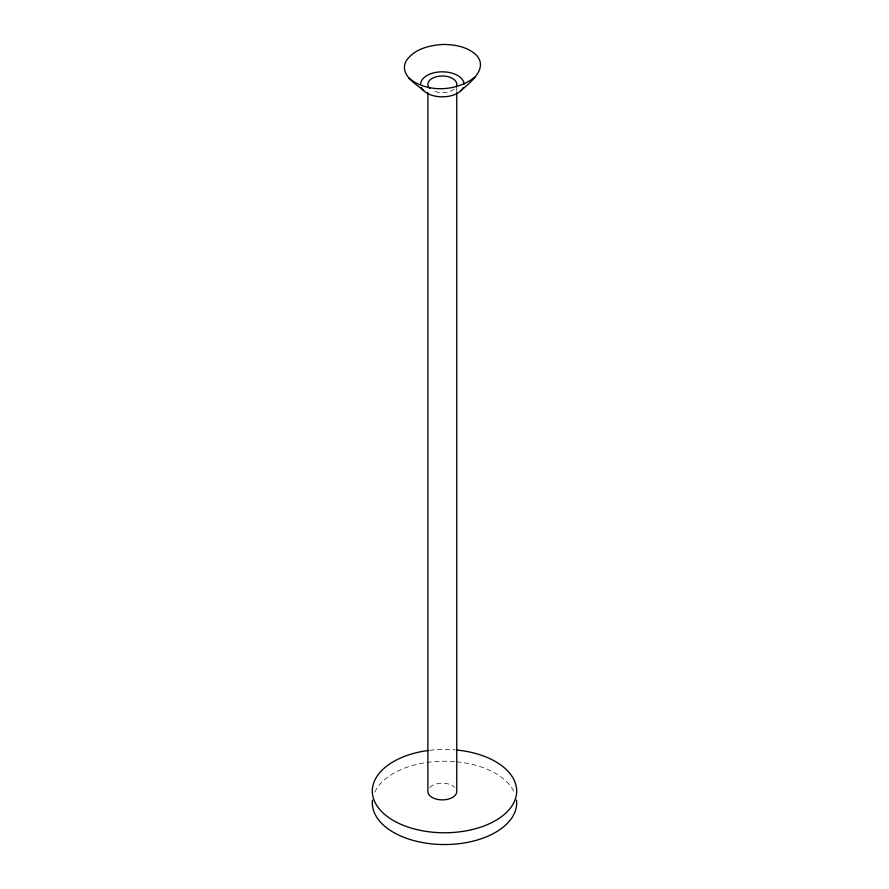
<?xml version="1.0" encoding="UTF-8"?>
<svg xmlns="http://www.w3.org/2000/svg" width="889" height="889" viewBox="0 0 889 889"><rect width="100%" height="100%" fill="white"/><g stroke="black" fill="none" stroke-linecap="round" stroke-linejoin="round"><path stroke-width="0.67" stroke-dasharray="4.45 3.33" d="M456.757 87.1L456.757 91.256M374.78 792.088A72.176 41.672 0 0 1 455.268 761.673M456.602 761.795A72.176 41.672 0 0 1 514.22 792.088M429.731 750.305A72.176 41.672 0 0 1 455.268 749.883M429.82 787.376A14.435 8.334 0 0 1 454.824 787.376M454.146 89.111A14.435 8.334 0 0 1 432.11 90.222"/><path stroke-width="1.33" d="M461.069 90.578C470.303 82.344 488.861 68.286 476.171 54.929C467.447 46.839 455.157 44.561 443.622 44.45C429.731 45.128 413.774 48.873 405.873 61.43C399.539 74.754 415.307 83.399 423.564 90.578M475.059 76.999C456.835 91.623 427.231 93.167 408.84 78.121M456.757 92.645L456.757 791.543A14.435 8.334 0 0 1 442.322 799.878A14.435 8.334 0 0 1 427.887 791.543L427.887 92.645M516.531 800.167A72.176 41.672 0 0 1 444.5 844.55A72.176 41.672 0 0 1 372.469 800.167M456.602 750.005A72.176 41.672 0 0 1 505.619 813.268A72.176 41.672 0 0 1 385.637 815.213A72.176 41.672 0 0 1 428.42 750.46M429.82 88.5A14.435 8.334 0 0 1 440.433 76.065A14.435 8.334 0 0 1 456.268 86.489M463.236 87.567A21.658 12.502 0 0 1 442.322 96.834A21.658 12.502 0 0 1 421.408 87.567M420.664 84.333A21.658 12.502 0 0 1 442.322 71.82A21.658 12.502 0 0 1 463.969 84.333"/></g></svg>
